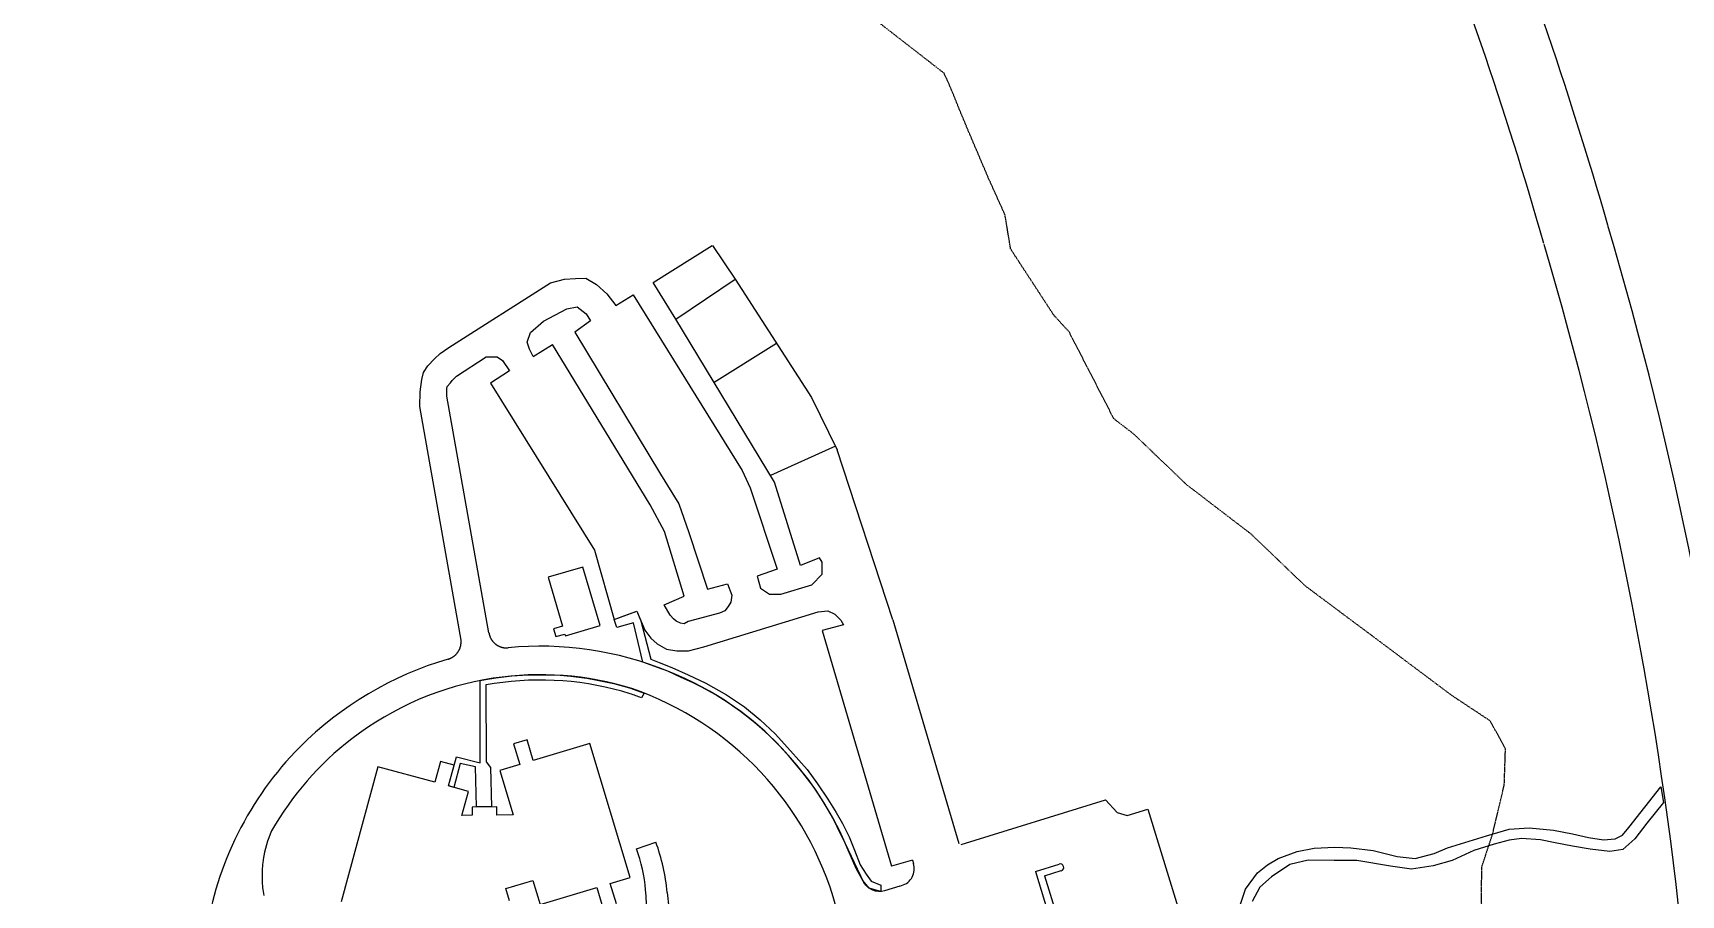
# Model space of a CAD drawing. Header units: millimetres. Extents: x -14000 to -11893, y 5996570 to 5998427.
# Drawn here: x -12932.7 to -12468.5, y 5997715.4 to 5997958.3 of the extents above; entities that cross this region are included whole.
import ezdxf

# ---------------------------------------------------------------- set-up
doc = ezdxf.new("R2010")
doc.units = ezdxf.units.MM
doc.header["$LTSCALE"] = 0.25
doc.linetypes.add('DASHED2', pattern=[0.375, 0.25, -0.125])
for name, color, linetype in [('3_buildings', 7, 'Continuous'), ('3_road_UNBC', 8, 'Continuous'), ('3_sidewalk_UNBC', 253, 'Continuous'), ('3_trails', 88, 'DASHED2')]:
    doc.layers.add(name, color=color, linetype=linetype)

msp = doc.modelspace()

# ---------------------------------------------------------------- linework, layer by layer
at = {"layer": '3_buildings'}
for points in [[(-12777.81, 5997807.83), (-12787.6, 5997804.93), (-12783.53, 5997791.16), (-12786.01, 5997790.43), (-12785.36, 5997788.22), (-12782.87, 5997788.95), (-12782.71, 5997788.42), (-12772.92, 5997791.32), (-12777.81, 5997807.83)], [(-12768.33, 5997712.92), (-12770.07, 5997718.69), (-12764.44, 5997720.39), (-12775.82, 5997758.14), (-12791.74, 5997753.34), (-12793.48, 5997759.12), (-12797.29, 5997757.97), (-12795.55, 5997752.19), (-12801.18, 5997750.5), (-12797.42, 5997738.02), (-12802, 5997737.96), (-12802.03, 5997740.29), (-12808.96, 5997740.2), (-12808.93, 5997737.87), (-12811.83, 5997737.83), (-12809.99, 5997744.59), (-12815.66, 5997746.14), (-12814.08, 5997751.96), (-12817.89, 5997753)], [(-12817.89, 5997753), (-12819.45, 5997747.17), (-12835.52, 5997751.54), (-12845.87, 5997713.52)], [(-12798.45, 5997713.78), (-12799.48, 5997717.22), (-12791.84, 5997719.53), (-12789.8, 5997712.75), (-12773.86, 5997717.55), (-12772.14, 5997711.77)]]:
    msp.add_lwpolyline(points, dxfattribs=at)
at = {"layer": '3_road_UNBC'}
for p, q in [((-12758.02, 5997887.99), (-12741.35, 5997898.39)), ((-12741.25, 5997898.45), (-12734.84, 5997888.92)), ((-12751.59, 5997877.67), (-12758.02, 5997887.99)), ((-12791.77, 5997867.2), (-12786.31, 5997870.53)), ((-12723.21, 5997870.81), (-12740.8, 5997859.84)), ((-12706.65, 5997841.89), (-12724.95, 5997833.63)), ((-12690.45, 5997793), (-12706.12, 5997840.81)), ((-12710.42, 5997789.99), (-12690.82, 5997723.53)), ((-12671.21, 5997729.62), (-12630.61, 5997742.2)), ((-12762.69, 5997728.39), (-12757.21, 5997730.34)), ((-12684.94, 5997725.27), (-12690.82, 5997723.53)), ((-12684.94, 5997725.27), (-12684.65, 5997724.31)), ((-12650.33, 5997722.05), (-12643.6, 5997724.15)), ((-12650.33, 5997722.05), (-12630.09, 5997656.29)), ((-12647.74, 5997720.81), (-12643.02, 5997722.28)), ((-12647.74, 5997720.81), (-12628.65, 5997658.8))]:
    msp.add_line(p, q, dxfattribs=at)
for points in [[(-12812.1, 5997787.21), (-12823.73, 5997853.08), (-12823.58, 5997857.18), (-12823.12, 5997860.68), (-12822.66, 5997862.66), (-12821.44, 5997864.49), (-12819.61, 5997866.46), (-12817.94, 5997867.98), (-12815.5, 5997869.65), (-12786.88, 5997887.89), (-12782.93, 5997888.95), (-12779.88, 5997889.1), (-12776.99, 5997889.25), (-12773.95, 5997887.42), (-12771.06, 5997884.84), (-12768.48, 5997881.49), (-12763.6, 5997884.53), (-12732.91, 5997835.05), (-12730.63, 5997830.18), (-12723.04, 5997807.2), (-12728.67, 5997805.22), (-12727.76, 5997801.88), (-12725.17, 5997800.2), (-12721.98, 5997800.2), (-12713.3, 5997802.78), (-12710.41, 5997805.82), (-12710.41, 5997809.17), (-12711.17, 5997810.38), (-12716.49, 5997808.26), (-12723.78, 5997831.7), (-12751.59, 5997877.67), (-12734.84, 5997888.92), (-12713.41, 5997855.58), (-12706.12, 5997840.81)], [(-12791.77, 5997867.2), (-12792.83, 5997869.18), (-12793.44, 5997871.16), (-12792.52, 5997873.9), (-12788.87, 5997877.09), (-12782.32, 5997880.58), (-12779.43, 5997881.19), (-12776.85, 5997879.21), (-12775.63, 5997877.23), (-12780.05, 5997874.04), (-12755.88, 5997834), (-12750.72, 5997825.63), (-12747.98, 5997817.56), (-12742.67, 5997801.58), (-12737.04, 5997803.1), (-12735.83, 5997799.9), (-12736.13, 5997797.93), (-12736.89, 5997796.71), (-12737.81, 5997795.49), (-12739.33, 5997794.88), (-12748.16, 5997792.46), (-12749.22, 5997791.85), (-12750.29, 5997792), (-12751.5, 5997792.61), (-12752.26, 5997793.22), (-12753.18, 5997794.29), (-12754.85, 5997797.18), (-12749.22, 5997799.61), (-12754.83, 5997817.87), (-12758.78, 5997825.33), (-12786.31, 5997870.53)], [(-12804.23, 5997789.25), (-12816.12, 5997855.96), (-12816.12, 5997858.09), (-12815.97, 5997858.7), (-12815.05, 5997859.76), (-12814.6, 5997860.37), (-12813.38, 5997861.59), (-12805.01, 5997867.06), (-12801.96, 5997867.06), (-12800.44, 5997865.99), (-12798.47, 5997863.1), (-12803.79, 5997859.6), (-12774.46, 5997812.56), (-12769, 5997793.08), (-12762.61, 5997795.36), (-12760.33, 5997790.03), (-12758.66, 5997787.75), (-12756.83, 5997786.23), (-12754.25, 5997784.7), (-12751.36, 5997784.24), (-12748.01, 5997784.24), (-12743.75, 5997785.3), (-12711.48, 5997795.17), (-12708.74, 5997795.47), (-12706.77, 5997794.56), (-12705.09, 5997792.88), (-12704.33, 5997791.51), (-12710.42, 5997789.99)], [(-12690.45, 5997793), (-12671.85, 5997729.96)], [(-12804.23, 5997789.25), (-12804.21, 5997789.17), (-12804.19, 5997789.08), (-12804.18, 5997788.99), (-12804.16, 5997788.91), (-12804.14, 5997788.82), (-12804.12, 5997788.74), (-12804.09, 5997788.66), (-12804.07, 5997788.57), (-12804.04, 5997788.49), (-12804.01, 5997788.41), (-12803.98, 5997788.32), (-12803.95, 5997788.24), (-12803.92, 5997788.16), (-12803.89, 5997788.08), (-12803.85, 5997788), (-12803.82, 5997787.92), (-12803.78, 5997787.84), (-12803.74, 5997787.76), (-12803.7, 5997787.69), (-12803.66, 5997787.61), (-12803.61, 5997787.53), (-12803.57, 5997787.46), (-12803.52, 5997787.38), (-12803.48, 5997787.31), (-12803.43, 5997787.24), (-12803.38, 5997787.17), (-12803.33, 5997787.1), (-12803.27, 5997787.03), (-12803.22, 5997786.96), (-12803.17, 5997786.89), (-12803.11, 5997786.82), (-12803.05, 5997786.76), (-12803, 5997786.69), (-12802.94, 5997786.63), (-12802.88, 5997786.56), (-12802.81, 5997786.5), (-12802.75, 5997786.44), (-12802.69, 5997786.38), (-12802.62, 5997786.32), (-12802.56, 5997786.26), (-12802.49, 5997786.21), (-12802.42, 5997786.15), (-12802.35, 5997786.1), (-12802.29, 5997786.05), (-12802.21, 5997785.99), (-12802.14, 5997785.94), (-12802.07, 5997785.89), (-12802, 5997785.85), (-12801.92, 5997785.8), (-12801.85, 5997785.76), (-12801.77, 5997785.71), (-12801.7, 5997785.67), (-12801.62, 5997785.63), (-12801.54, 5997785.59), (-12801.46, 5997785.55), (-12801.38, 5997785.51), (-12801.3, 5997785.48), (-12801.22, 5997785.44), (-12801.14, 5997785.41), (-12801.06, 5997785.38), (-12800.98, 5997785.35), (-12800.9, 5997785.32), (-12800.81, 5997785.29), (-12800.73, 5997785.27), (-12800.64, 5997785.24), (-12800.56, 5997785.22), (-12800.48, 5997785.2), (-12800.39, 5997785.18), (-12800.3, 5997785.16), (-12800.22, 5997785.14), (-12800.13, 5997785.13), (-12800.05, 5997785.11), (-12799.96, 5997785.1), (-12799.87, 5997785.09), (-12799.78, 5997785.08), (-12799.7, 5997785.07), (-12799.61, 5997785.07), (-12799.52, 5997785.06), (-12799.43, 5997785.06), (-12799.35, 5997785.06), (-12799.26, 5997785.06), (-12799.17, 5997785.06), (-12799.08, 5997785.06), (-12799, 5997785.06), (-12798.91, 5997785.07), (-12798.82, 5997785.08)], [(-12815.75, 5997781.88), (-12815.67, 5997781.9), (-12815.58, 5997781.93), (-12815.5, 5997781.96), (-12815.42, 5997781.98), (-12815.34, 5997782.01), (-12815.25, 5997782.05), (-12815.17, 5997782.08), (-12815.09, 5997782.12), (-12815.01, 5997782.15), (-12814.93, 5997782.19), (-12814.85, 5997782.23), (-12814.78, 5997782.27), (-12814.7, 5997782.31), (-12814.62, 5997782.35), (-12814.55, 5997782.4), (-12814.47, 5997782.44), (-12814.4, 5997782.49), (-12814.32, 5997782.54), (-12814.25, 5997782.59), (-12814.18, 5997782.64), (-12814.11, 5997782.69), (-12814.04, 5997782.74), (-12813.97, 5997782.8), (-12813.9, 5997782.85), (-12813.83, 5997782.91), (-12813.77, 5997782.97), (-12813.7, 5997783.03), (-12813.64, 5997783.09), (-12813.57, 5997783.15), (-12813.51, 5997783.21), (-12813.45, 5997783.27), (-12813.39, 5997783.34), (-12813.33, 5997783.4), (-12813.28, 5997783.47), (-12813.22, 5997783.54), (-12813.16, 5997783.61), (-12813.11, 5997783.68), (-12813.06, 5997783.75), (-12813.01, 5997783.82), (-12812.96, 5997783.89), (-12812.91, 5997783.96), (-12812.86, 5997784.04), (-12812.81, 5997784.11), (-12812.77, 5997784.19), (-12812.72, 5997784.26), (-12812.68, 5997784.34), (-12812.64, 5997784.42), (-12812.6, 5997784.49), (-12812.56, 5997784.57), (-12812.53, 5997784.65), (-12812.49, 5997784.73), (-12812.46, 5997784.81), (-12812.42, 5997784.9), (-12812.39, 5997784.98), (-12812.36, 5997785.06), (-12812.33, 5997785.14), (-12812.31, 5997785.23), (-12812.28, 5997785.31), (-12812.26, 5997785.39), (-12812.23, 5997785.48), (-12812.21, 5997785.56), (-12812.19, 5997785.65), (-12812.18, 5997785.74), (-12812.16, 5997785.82), (-12812.14, 5997785.91), (-12812.13, 5997785.99), (-12812.12, 5997786.08), (-12812.11, 5997786.17), (-12812.1, 5997786.25), (-12812.09, 5997786.34), (-12812.09, 5997786.43), (-12812.08, 5997786.52), (-12812.08, 5997786.6), (-12812.08, 5997786.69), (-12812.08, 5997786.78), (-12812.08, 5997786.87), (-12812.08, 5997786.95), (-12812.09, 5997787.04), (-12812.09, 5997787.13), (-12812.1, 5997787.21), (-12812.11, 5997787.3)], [(-12630.61, 5997742.2), (-12627.3, 5997738.69), (-12624.44, 5997737.79), (-12618.67, 5997739.56), (-12595.97, 5997665.9)], [(-12867.81, 5997725.47), (-12867.86, 5997725.1), (-12867.93, 5997724.55), (-12867.99, 5997724.01), (-12868.05, 5997723.47), (-12868.09, 5997722.92), (-12868.12, 5997722.38), (-12868.14, 5997721.83), (-12868.15, 5997721.29), (-12868.16, 5997720.74), (-12868.15, 5997720.2), (-12868.14, 5997719.65), (-12868.11, 5997719.11), (-12868.08, 5997718.56), (-12868.03, 5997718.02), (-12867.98, 5997717.47), (-12867.91, 5997716.93), (-12867.84, 5997716.39), (-12867.76, 5997715.85), (-12867.67, 5997715.32)], [(-12754.01, 5997716.15), (-12753.57, 5997711.84)], [(-12688.47, 5997717.94), (-12687.99, 5997718.08)]]:
    msp.add_lwpolyline(points, dxfattribs=at)
for points in [[(-12688.47, 5997717.94), (-12692.84, 5997716.62, -0.348017), (-12698.61, 5997718.91), (-12703.88, 5997729.99, 0.083328), (-12719.98, 5997754.81, 0.120166), (-12753.85, 5997778.46, 0.121865), (-12798.81, 5997785.08)], [(-12815.75, 5997781.88, 0.12559), (-12857.55, 5997757.11, 0.157876), (-12884.01, 5997704.2)], [(-12706.53, 5997712.28, 0.247571), (-12763.97, 5997773.57, 0.114541), (-12803.01, 5997776.48, 0.126453), (-12842.9, 5997759.4, 0.099729), (-12865.48, 5997733.48, 0.067018), (-12867.81, 5997725.47)]]:
    msp.add_lwpolyline(points, format="xyb", dxfattribs=at)
for centre, radius, start, end in [((-13657.99, 5997567.38), 1216.48, 16.07397, 21.74553), ((-13650.08, 5997569.92), 1189.44, 16.06237, 21.73058), ((-13555.16, 5997588.76), 1111.77, 6.16719, 16.47545), ((-13555.16, 5997588.76), 1093.03, 6.16719, 16.47545), ((-12798.92, 5997714.36), 38.85, 3.6519, 21.1653), ((-12813.59, 5997710.15), 59.89, 5.7472, 19.6966), ((-12689.35, 5997722.82), 4.93, 286.0603, 17.5697), ((-12643.31, 5997723.21), 0.978, 287.1104, 107.1104), ((-12805.81, 5997711.73), 45.95, 358.1357, 6.384)]:
    msp.add_arc(centre, radius, start, end, dxfattribs=at)
at = {"layer": '3_sidewalk_UNBC'}
for points in [[(-12769, 5997793.08), (-12765.96, 5997794.16), (-12762.61, 5997795.36), (-12761.48, 5997792.71), (-12758.66, 5997781.86), (-12756.29, 5997780.9), (-12752.68, 5997779.49), (-12748.11, 5997777.46), (-12743.19, 5997775.09), (-12737.31, 5997771.83), (-12732.3, 5997768.4), (-12727.82, 5997764.79), (-12723.61, 5997760.83), (-12719.3, 5997756.08), (-12714.56, 5997750.81), (-12711.66, 5997746.76), (-12708.77, 5997742.45), (-12706.4, 5997738.67), (-12704.64, 5997735.59), (-12702.8, 5997731.81), (-12701.31, 5997728.03), (-12699.64, 5997723.9), (-12697.97, 5997721.26), (-12696.61, 5997719.34), (-12693.82, 5997718.18), (-12693.81, 5997716.43), (-12693.81, 5997716.43), (-12697.13, 5997717.3), (-12698.96, 5997719.47), (-12700.84, 5997722.9), (-12702.79, 5997727.39), (-12703.88, 5997729.99), (-12706.13, 5997734.67), (-12707.83, 5997737.98), (-12710.4, 5997742.21), (-12712.66, 5997745.69), (-12716.08, 5997750.26), (-12719.5, 5997754.26), (-12722.41, 5997757.49), (-12726.54, 5997761.56), (-12729.82, 5997764.41), (-12733.24, 5997767.09), (-12736.81, 5997769.58), (-12740.5, 5997771.89), (-12744.31, 5997773.99), (-12746.91, 5997775.29), (-12750.09, 5997776.75), (-12753.85, 5997778.46), (-12756.72, 5997779.51), (-12760.88, 5997781.03), (-12763.48, 5997792.15), (-12768.23, 5997790.75), (-12769, 5997793.08)], [(-12592.94, 5997711.68), (-12591.13, 5997717.08), (-12587.79, 5997721.7), (-12584.96, 5997723.93), (-12581.96, 5997725.72), (-12576.55, 5997727.69), (-12571.75, 5997728.63), (-12566.01, 5997728.88), (-12561.47, 5997728.71), (-12555.22, 5997727.93), (-12548.45, 5997726.3), (-12543.31, 5997725.69), (-12537.99, 5997727.15), (-12534.22, 5997728.69), (-12523.25, 5997732.11), (-12516.82, 5997733.99), (-12511.25, 5997734.32), (-12504.39, 5997733.72), (-12499, 5997732.69), (-12494.54, 5997731.66), (-12490.34, 5997730.97), (-12487, 5997731.22), (-12484.94, 5997732.25), (-12483.14, 5997734.47), (-12474.13, 5997745.86), (-12473.37, 5997741.49), (-12478.08, 5997735.67), (-12481.43, 5997731.22), (-12484.86, 5997728.22), (-12488.54, 5997727.71), (-12494.03, 5997728.31), (-12499, 5997729.17), (-12503.88, 5997730.12), (-12508.08, 5997730.98), (-12513.39, 5997731.33), (-12516.82, 5997730.9), (-12521.11, 5997729.7), (-12526.85, 5997728), (-12532.94, 5997725.17), (-12538.25, 5997723.63), (-12544.34, 5997722.7), (-12550.33, 5997723.56), (-12559.76, 5997725.11), (-12566.19, 5997725.11), (-12573.47, 5997725.2), (-12578.61, 5997724.01), (-12583.84, 5997720.58), (-12587.1, 5997717.67), (-12589.25, 5997713.56)]]:
    msp.add_lwpolyline(points, dxfattribs=at)
msp.add_lwpolyline([(-12805.07, 5997774.61), (-12805, 5997752.9), (-12803.77, 5997751.31), (-12803.5, 5997740.27), (-12807.73, 5997740.22), (-12807.99, 5997751.49), (-12812.31, 5997752.43), (-12814.16, 5997745.72), (-12815.66, 5997746.14), (-12813.4, 5997754.32), (-12813.4, 5997754.32), (-12806.67, 5997752.63), (-12806.73, 5997775.82), (-12805.24, 5997776.11), (-12802.26, 5997776.59), (-12799.26, 5997776.98), (-12797.76, 5997777.13), (-12794.75, 5997777.35), (-12791.73, 5997777.48), (-12788.71, 5997777.49), (-12784.19, 5997777.32), (-12781.18, 5997777.07), (-12776.69, 5997776.51), (-12773.71, 5997776), (-12769.05, 5997774.99), (-12764.69, 5997773.8), (-12760.47, 5997772.28), (-12761.3, 5997770.99, 0.009444), (-12764.44, 5997772.14, 0.114473), (-12802.78, 5997774.99, 0.006784), (-12805.07, 5997774.6)], format="xyb", dxfattribs=at)
at = {"layer": '3_trails', "ltscale": 0.5, "flags": 128}
msp.add_lwpolyline([(-12439.11, 5997309.89), (-12449.95, 5997305.01), (-12460.29, 5997302.05), (-12467.39, 5997301.62), (-12474.55, 5997303.66), (-12478.84, 5997312.33), (-12481.1, 5997328.72), (-12481.77, 5997347.05), (-12481.52, 5997361.29), (-12477.14, 5997386.85), (-12477.19, 5997415.06), (-12477.24, 5997430.12), (-12479.27, 5997448.42), (-12479.24, 5997459.65), (-12476.03, 5997476.15), (-12478.08, 5997495.27), (-12482.73, 5997508.04), (-12485.7, 5997518.93), (-12486.44, 5997528.23), (-12482.88, 5997540.9), (-12480.55, 5997560.12), (-12479.96, 5997570.81), (-12479.7, 5997584.23), (-12480.27, 5997598.19), (-12481.77, 5997617.32), (-12485.49, 5997624.91), (-12491.91, 5997631.07), (-12499.94, 5997635.29), (-12504.49, 5997643.4), (-12506.72, 5997655.25), (-12506.93, 5997665.11), (-12508.32, 5997678.77), (-12519.37, 5997696.61), (-12524.24, 5997707.18), (-12524.65, 5997713.47), (-12524.59, 5997723.33), (-12521.5, 5997732.71), (-12518.24, 5997746.47), (-12517.91, 5997756.61), (-12522.18, 5997764.46), (-12533, 5997771.62), (-12552.83, 5997786.48), (-12574.36, 5997802.55), (-12589.53, 5997817.1), (-12607.72, 5997831.03), (-12622.61, 5997845.31), (-12628.2, 5997849.6), (-12640.83, 5997874.12), (-12645.06, 5997878.71), (-12657.29, 5997897.45), (-12658.87, 5997907.06), (-12663.78, 5997917.97), (-12670.52, 5997933.87), (-12674.3, 5997943.15), (-12676.03, 5997946.97), (-12696.74, 5997963.06), (-12709.6, 5997972.42), (-12732.91, 5997991.23), (-12749.11, 5998002.73), (-12754.71, 5998007.02), (-12762.73, 5998009.05), (-12770.78, 5998012.46), (-12779.79, 5998021.91), (-12790.11, 5998034.97), (-12794.2, 5998046.18), (-12801.9, 5998058.68), (-12805.61, 5998064.94), (-12814.28, 5998071.37), (-12820.75, 5998078.11), (-12824.72, 5998083.54), (-12830.59, 5998087.54), (-12837.8, 5998090.14), (-12844.5, 5998094.96), (-12855.33, 5998099.41), (-12864.56, 5998106.37), (-12868.46, 5998108.77), (-12985.12, 5998113.1)], dxfattribs=at)

doc.saveas('drawing.dxf')
